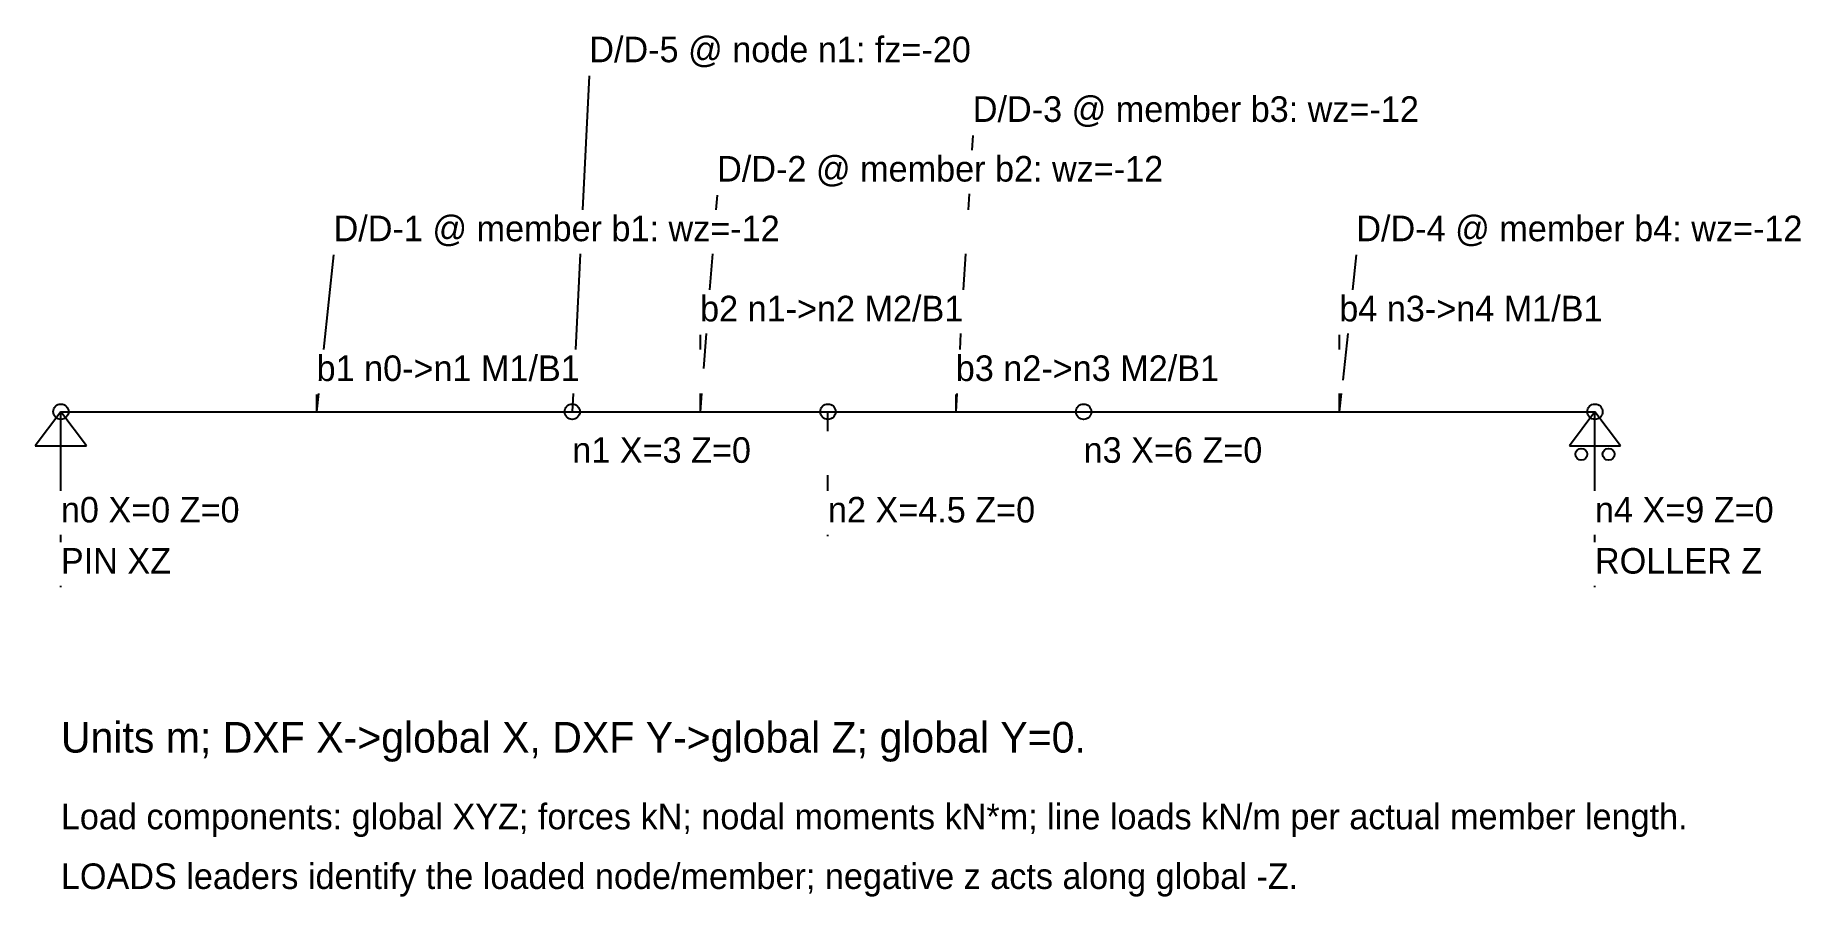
# Model space of a CAD drawing. Header units: metres. Extents: x -0.1 to 10.2, y -2.8 to 2.2.
import ezdxf

# ---------------------------------------------------------------- set-up
doc = ezdxf.new("R2010")
doc.units = ezdxf.units.M
for name, color, linetype in [('DIMENSIONS', 4, 'CONTINUOUS'), ('LOADS', 1, 'CONTINUOUS'), ('STRUCTURE', 7, 'CONTINUOUS'), ('SUPPORTS', 3, 'CONTINUOUS')]:
    doc.layers.add(name, color=color, linetype=linetype)

msp = doc.modelspace()

# ---------------------------------------------------------------- linework, layer by layer
at = {"layer": 'DIMENSIONS'}
for p, q in [((3.75, 0.45), (3.75, 0.365)), ((7.5, 0.45), (7.5, 0.365)), ((3.75, 0.107), (3.75, 0)), ((7.5, 0.107), (7.5, 0)), ((0, -0.465), (0, 0)), ((1.5, 0.1), (1.5, 0)), ((4.5, -0.115), (4.5, 0)), ((5.25, 0.1), (5.25, 0)), ((9, -0.465), (9, 0)), ((4.5, -0.465), (4.5, -0.372)), ((0, -0.73), (0, -0.722)), ((4.5, -0.73), (4.5, -0.722)), ((9, -0.73), (9, -0.722))]:
    msp.add_line(p, q, dxfattribs=at)
at = {"layer": 'LOADS'}
for p, q in [((3.1, 1.97), (3.06, 1.185)), ((5.35, 1.62), (5.345, 1.535)), ((3.85, 1.27), (3.843, 1.185)), ((5.329, 1.278), (5.323, 1.185)), ((1.6, 0.92), (1.54, 0.365)), ((3.047, 0.927), (3.019, 0.365)), ((3.823, 0.927), (3.806, 0.715)), ((5.307, 0.927), (5.294, 0.715)), ((7.6, 0.92), (7.578, 0.715)), ((3.786, 0.458), (3.77, 0.254)), ((5.278, 0.458), (5.273, 0.365)), ((7.55, 0.458), (7.52, 0.184)), ((1.512, 0.107), (1.5, 0)), ((3.005, 0.107), (3, 0)), ((3.758, 0.107), (3.75, 0)), ((5.257, 0.107), (5.25, 0)), ((7.512, 0.107), (7.5, 0))]:
    msp.add_line(p, q, dxfattribs=at)
at = {"layer": 'STRUCTURE'}
for p, q in [((0, 0), (3, 0)), ((3, 0), (4.5, 0)), ((4.5, 0), (6, 0)), ((6, 0), (9, 0))]:
    msp.add_line(p, q, dxfattribs=at)
for centre in [(0, 0), (3, 0), (4.5, 0), (6, 0), (9, 0)]:
    msp.add_circle(centre, 0.045, dxfattribs=at)
at = {"layer": 'SUPPORTS'}
for p, q in [((0, 0), (-0.15, -0.2)), ((0.15, -0.2), (0, 0)), ((0, -0.465), (0, 0)), ((9, 0), (8.85, -0.2)), ((9.15, -0.2), (9, 0)), ((9, -0.465), (9, 0)), ((-0.15, -0.2), (0.15, -0.2)), ((8.85, -0.2), (9.15, -0.2)), ((0, -0.765), (0, -0.722)), ((9, -0.765), (9, -0.722)), ((0, -1.03), (0, -1.022)), ((9, -1.03), (9, -1.022))]:
    msp.add_line(p, q, dxfattribs=at)
for centre in [(8.92, -0.25), (9.08, -0.25)]:
    msp.add_circle(centre, 0.035, dxfattribs=at)

# ---------------------------------------------------------------- texts
at = {"layer": 'DIMENSIONS'}
for s, height, p in [('b2 n1->n2 M2/B1', 0.15, (3.75, 0.53)), ('b4 n3->n4 M1/B1', 0.15, (7.5, 0.53)), ('b1 n0->n1 M1/B1', 0.15, (1.5, 0.18)), ('b3 n2->n3 M2/B1', 0.15, (5.25, 0.18)), ('n1 X=3 Z=0', 0.15, (3, -0.3)), ('n3 X=6 Z=0', 0.15, (6, -0.3)), ('n0 X=0 Z=0', 0.15, (0, -0.65)), ('n2 X=4.5 Z=0', 0.15, (4.5, -0.65)), ('n4 X=9 Z=0', 0.15, (9, -0.65)), ('Units m; DXF X->global X, DXF Y->global Z; global Y=0.', 0.18, (0, -2))]:
    msp.add_text(s, height=height, dxfattribs=at).set_placement(p)
at = {"layer": 'LOADS'}
for s, p in [('D/D-5 @ node n1: fz=-20', (3.1, 2.05)), ('D/D-3 @ member b3: wz=-12', (5.35, 1.7)), ('D/D-2 @ member b2: wz=-12', (3.85, 1.35)), ('D/D-1 @ member b1: wz=-12', (1.6, 1)), ('D/D-4 @ member b4: wz=-12', (7.6, 1)), ('Load components: global XYZ; forces kN; nodal moments kN*m; line loads kN/m per actual member length.', (0, -2.45)), ('LOADS leaders identify the loaded node/member; negative z acts along global -Z.', (0, -2.8))]:
    msp.add_text(s, height=0.15, dxfattribs=at).set_placement(p)
at = {"layer": 'SUPPORTS'}
for s, p in [('PIN XZ', (0, -0.95)), ('ROLLER Z', (9, -0.95))]:
    msp.add_text(s, height=0.15, dxfattribs=at).set_placement(p)

doc.saveas('drawing.dxf')
